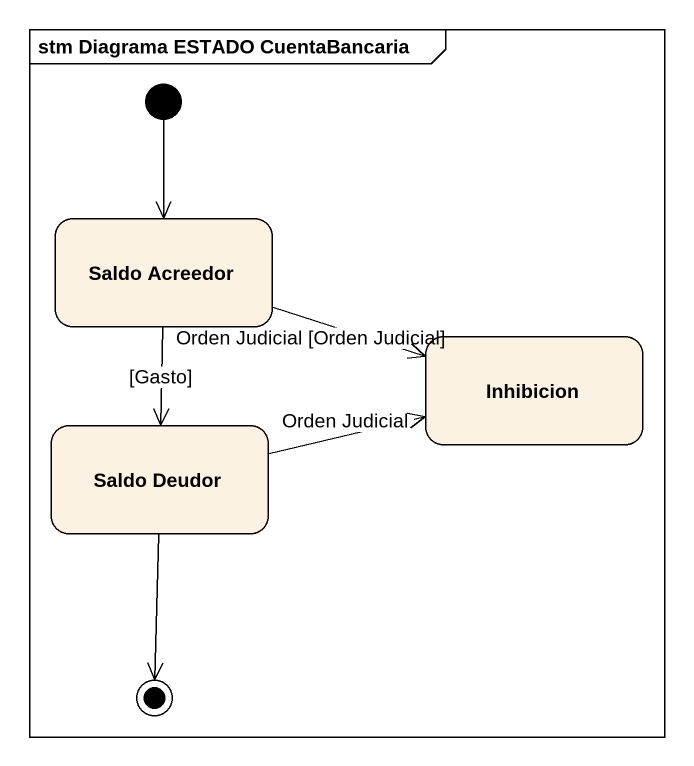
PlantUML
@startuml
mainframe stm Diagrama ESTADO CuentaBancaria
hide empty description
state "Saldo Acreedor" as Saldo_Acreedor
state Inhibicion
state "Saldo Deudor" as Saldo_Deudor
[*] --> Saldo_Acreedor
Saldo_Acreedor -right-> Inhibicion : Orden Judicial [Orden Judicial]
Saldo_Acreedor --> Saldo_Deudor : [Gasto]
Saldo_Deudor -right-> Inhibicion : Orden Judicial
Saldo_Deudor --> [*]
@enduml
